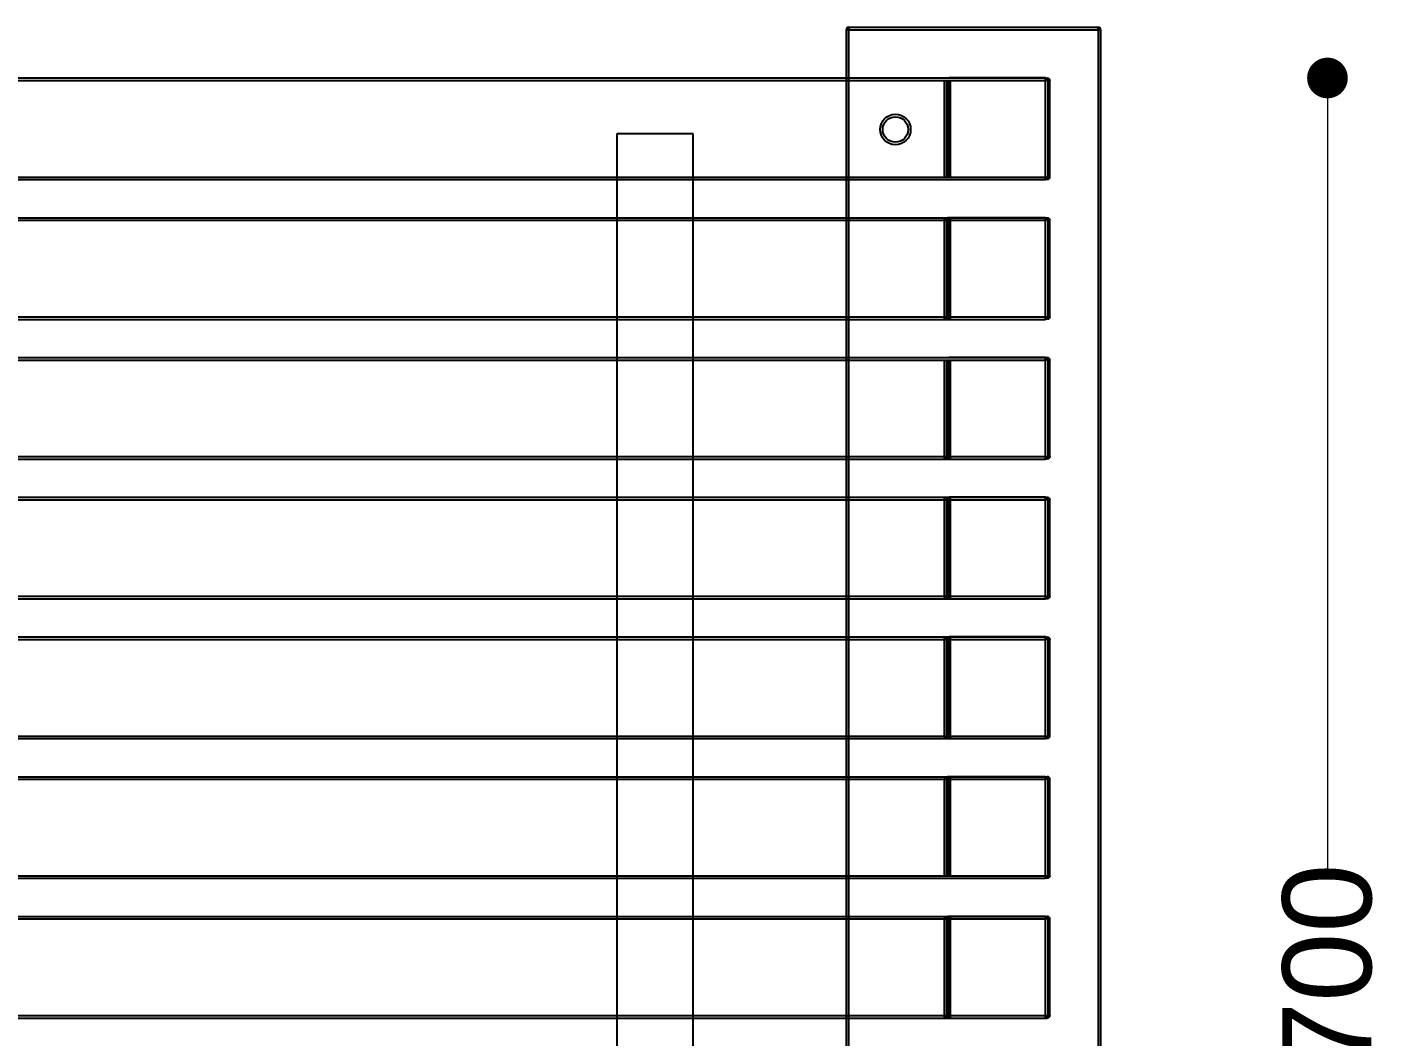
# Model space of a CAD drawing. Header units: millimetres. Extents: x 10366 to 13995, y 24552 to 29685.
# Drawn here: x 11980 to 12514, y 28397 to 28795 of the extents above; entities that cross this region are included whole.
import ezdxf

# ---------------------------------------------------------------- set-up
doc = ezdxf.new("R2010")
doc.units = ezdxf.units.MM
doc.header["$LTSCALE"] = 3
doc.layers.add('DomyÅ›lna', color=7, linetype='Continuous')
doc.layers.add('Hidden_lines', color=7, linetype='Continuous')
doc.styles.get("Standard").update_dxf_attribs({"font": 'arial.ttf'})
doc.dimstyles.new('MATEUSZ', dxfattribs={"dimtxt": 35, "dimasz": 16, "dimexe": 0.18, "dimexo": 0.0625, "dimgap": 0.09, "dimtad": 0, "dimdec": 0, "dimdsep": 46, "dimtxsty": 'Standard', "dimblk": 'DOT', "dimcen": 0.09, "dimse1": 1, "dimse2": 1, "dimadec": 0, "dimazin": 0, "dimtfac": 1, "dimtdec": 0, "dimtofl": 0, "dimtmove": 0, "dimatfit": 3, "dimfxl": 1, "dimtolj": 1, "dimtzin": 0, "dimlwd": 9, "dimlwe": 9, "dimarcsym": 0})

# ---------------------------------------------------------------- blocks, each defined once
blk = doc.blocks.new('_Dot')
at = {"color": 0, "linetype": 'ByBlock', "lineweight": -2}
blk.add_line((-0.5, 0), (-1, 0), dxfattribs=at)
at = {"color": 0, "linetype": 'ByBlock', "const_width": 0.5}
blk.add_lwpolyline([(-0.25, 0, 1), (0.25, 0, 1)], format="xyb", close=True, dxfattribs=at)
blk = doc.blocks.new('*D24')
at = {"color": 0, "lineweight": 9, "transparency": 16777216}
for p, q in [((12491.42, 28758.74), (12491.42, 28463.29)), ((12491.42, 28090.74), (12491.42, 28386.19))]:
    blk.add_line(p, q, dxfattribs=at)
at = {"layer": 'Defpoints', "color": 0, "transparency": 16777216}
for p in [(12380.63, 28774.74), (12380.54, 28074.74), (12491.42, 28074.74)]:
    blk.add_point(p, dxfattribs=at)
at = {"color": 0, "lineweight": 9, "transparency": 16777216, "xscale": 16, "yscale": 16, "zscale": 16}
for p, rotation in [((12491.42, 28774.74), 90), ((12491.42, 28074.74), 270)]:
    blk.add_blockref('_Dot', p, dxfattribs=dict(at, rotation=rotation))
at = {"color": 0, "transparency": 16777216, "insert": (12491.42, 28424.74), "char_height": 35, "attachment_point": 5, "rotation": 90}
blk.add_mtext('\\A1;700', dxfattribs=at)

msp = doc.modelspace()

# ---------------------------------------------------------------- linework, layer by layer
at = {"layer": 'DomyÅ›lna'}
for p, q in [((12302.14, 28773.74), (12302.14, 28793.74)), ((12303.14, 28794.74), (12401.14, 28794.74)), ((12303.14, 28773.74), (12303.14, 28793.74)), ((12303.14, 28793.74), (12401.14, 28793.74)), ((12401.14, 28793.74), (12401.14, 28055.74)), ((12402.14, 28793.74), (12402.14, 28055.74)), ((10582.54, 28774.74), (12380.54, 28774.74)), ((10582.54, 28773.74), (12380.54, 28773.74)), ((12380.54, 28774.74), (12342.57, 28774.74)), ((12380.54, 28735.74), (12380.54, 28773.74)), ((12381.54, 28735.74), (12381.54, 28773.74)), ((12381.54, 28773.74), (12382.14, 28773.74)), ((12382.14, 28735.74), (12382.14, 28773.74)), ((10582.54, 28735.74), (12380.54, 28735.74)), ((10582.54, 28734.74), (12380.54, 28734.74)), ((12211.84, 28735.74), (12211.84, 28718.74)), ((12241.84, 28718.74), (12241.84, 28735.74)), ((12302.14, 28718.74), (12302.14, 28735.74)), ((12303.14, 28718.74), (12303.14, 28735.74)), ((12342.57, 28734.74), (12380.54, 28734.74)), ((12381.54, 28735.74), (12382.14, 28735.74)), ((10582.54, 28719.74), (12380.54, 28719.74)), ((10582.54, 28718.74), (12380.54, 28718.74)), ((12380.54, 28719.74), (12342.57, 28719.74)), ((12380.54, 28719.74), (12381.14, 28719.74)), ((12380.54, 28680.74), (12380.54, 28718.74)), ((12381.54, 28680.74), (12381.54, 28718.74)), ((12381.54, 28718.74), (12382.14, 28718.74)), ((12382.14, 28680.74), (12382.14, 28718.74)), ((10582.54, 28680.74), (12380.54, 28680.74)), ((10582.54, 28679.74), (12380.54, 28679.74)), ((12211.84, 28680.74), (12211.84, 28663.74)), ((12241.84, 28663.74), (12241.84, 28680.74)), ((12302.14, 28663.74), (12302.14, 28680.74)), ((12303.14, 28663.74), (12303.14, 28680.74)), ((12342.57, 28679.74), (12380.54, 28679.74)), ((12381.54, 28680.74), (12382.14, 28680.74)), ((10582.54, 28664.74), (12380.54, 28664.74)), ((10582.54, 28663.74), (12380.54, 28663.74)), ((12380.54, 28664.74), (12342.57, 28664.74)), ((12380.54, 28625.74), (12380.54, 28663.74)), ((12381.54, 28663.74), (12382.14, 28663.74)), ((12381.54, 28625.74), (12381.54, 28663.74)), ((12382.14, 28625.74), (12382.14, 28663.74)), ((10582.54, 28625.74), (12380.54, 28625.74)), ((12211.84, 28625.74), (12211.84, 28608.74)), ((12241.84, 28608.74), (12241.84, 28625.74)), ((12302.14, 28608.74), (12302.14, 28625.74)), ((12303.14, 28608.74), (12303.14, 28625.74)), ((12381.54, 28625.74), (12382.14, 28625.74)), ((10582.54, 28624.74), (12380.54, 28624.74)), ((12342.57, 28624.74), (12380.54, 28624.74)), ((10582.54, 28609.74), (12380.54, 28609.74)), ((12380.54, 28609.74), (12342.57, 28609.74)), ((10582.54, 28608.74), (12380.54, 28608.74)), ((12380.54, 28570.74), (12380.54, 28608.74)), ((12381.54, 28608.74), (12382.14, 28608.74)), ((12381.54, 28570.74), (12381.54, 28608.74)), ((12382.14, 28570.74), (12382.14, 28608.74)), ((10582.54, 28570.74), (12380.54, 28570.74)), ((10582.54, 28569.74), (12380.54, 28569.74)), ((12211.84, 28570.74), (12211.84, 28553.74)), ((12241.84, 28553.74), (12241.84, 28570.74)), ((12302.14, 28553.74), (12302.14, 28570.74)), ((12303.14, 28553.74), (12303.14, 28570.74)), ((12342.57, 28569.74), (12380.54, 28569.74)), ((12381.54, 28570.74), (12382.14, 28570.74)), ((10582.54, 28554.74), (12380.54, 28554.74)), ((10582.54, 28553.74), (12380.54, 28553.74)), ((12380.54, 28554.74), (12342.57, 28554.74)), ((12380.54, 28515.74), (12380.54, 28553.74)), ((12381.54, 28515.74), (12381.54, 28553.74)), ((12381.54, 28553.74), (12382.14, 28553.74)), ((12382.14, 28515.74), (12382.14, 28553.74)), ((10582.54, 28515.74), (12380.54, 28515.74)), ((10582.54, 28514.74), (12380.54, 28514.74)), ((12211.84, 28515.74), (12211.84, 28498.74)), ((12241.84, 28498.74), (12241.84, 28515.74)), ((12302.14, 28498.74), (12302.14, 28515.74)), ((12303.14, 28498.74), (12303.14, 28515.74)), ((12342.57, 28514.74), (12380.54, 28514.74)), ((12381.54, 28515.74), (12382.14, 28515.74)), ((10582.54, 28499.74), (12380.54, 28499.74)), ((10582.54, 28498.74), (12380.54, 28498.74)), ((12380.54, 28499.74), (12342.57, 28499.74)), ((12380.54, 28460.74), (12380.54, 28498.74)), ((12381.54, 28460.74), (12381.54, 28498.74)), ((12381.54, 28498.74), (12382.14, 28498.74)), ((12382.14, 28460.74), (12382.14, 28498.74)), ((10582.54, 28460.74), (12380.54, 28460.74)), ((12211.84, 28460.74), (12211.84, 28443.74)), ((12241.84, 28443.74), (12241.84, 28460.74)), ((12302.14, 28443.74), (12302.14, 28460.74)), ((12303.14, 28443.74), (12303.14, 28460.74)), ((12381.54, 28460.74), (12382.14, 28460.74)), ((10582.54, 28459.74), (12380.54, 28459.74)), ((12342.57, 28459.74), (12380.54, 28459.74)), ((10582.54, 28444.74), (12380.54, 28444.74)), ((12380.54, 28444.74), (12342.57, 28444.74)), ((10582.54, 28443.74), (12380.54, 28443.74)), ((12380.54, 28405.74), (12380.54, 28443.74)), ((12381.54, 28405.74), (12381.54, 28443.74)), ((12381.54, 28443.74), (12382.14, 28443.74)), ((12382.14, 28405.74), (12382.14, 28443.74)), ((10582.54, 28405.74), (12380.54, 28405.74)), ((10582.54, 28404.74), (12380.54, 28404.74)), ((12211.84, 28405.74), (12211.84, 28388.74)), ((12241.84, 28388.74), (12241.84, 28405.74)), ((12302.14, 28388.74), (12302.14, 28405.74)), ((12303.14, 28388.74), (12303.14, 28405.74)), ((12342.57, 28404.74), (12380.54, 28404.74)), ((12380.54, 28404.74), (12381.14, 28404.74)), ((12381.54, 28405.74), (12382.14, 28405.74))]:
    msp.add_line(p, q, dxfattribs=at)
for points in [[(12303.14, 28793.74, 0), (12302.14, 28793.74, 0)], [(12303.14, 28794.74, 0), (12303.14, 28794.74, 0), (12303.14, 28794.74, 0), (12303.14, 28794.74, 0), (12303.14, 28794.74, 0), (12303.14, 28794.74, 0), (12303.14, 28794.74, 0), (12303.14, 28794.74, 0), (12303.14, 28794.74, 0), (12303.14, 28794.74, 0), (12303.14, 28794.74, 0), (12303.14, 28794.74, 0), (12303.14, 28794.74, 0), (12303.14, 28794.74, 0), (12303.14, 28794.74, 0), (12303.14, 28794.71, 0), (12303.14, 28794.62, 0), (12303.14, 28793.74, 0)], [(12401.14, 28793.74, 0), (12401.14, 28794.74, 0)], [(12402.14, 28793.74, 0), (12402.14, 28793.74, 0), (12402.14, 28793.74, 0), (12402.14, 28793.74, 0), (12402.14, 28793.74, 0), (12402.14, 28793.74, 0), (12402.14, 28793.74, 0), (12402.14, 28793.74, 0), (12402.14, 28793.74, 0), (12402.14, 28793.74, 0), (12402.14, 28793.74, 0), (12402.14, 28793.74, 0), (12402.14, 28793.74, 0), (12402.14, 28793.74, 0), (12402.14, 28793.74, 0), (12402.11, 28793.74, 0), (12402.02, 28793.74, 0), (12401.14, 28793.74, 0)], [(12380.54, 28773.74, 0), (12380.54, 28774.74, 0)], [(12380.54, 28774.74, 0), (12380.63, 28774.74, 0), (12380.72, 28774.73, 0), (12380.82, 28774.7, 0), (12380.91, 28774.67, 0), (12381, 28774.63, 0), (12381.09, 28774.58, 0), (12381.17, 28774.52, 0), (12381.25, 28774.45, 0), (12381.32, 28774.37, 0), (12381.38, 28774.29, 0), (12381.43, 28774.2, 0), (12381.47, 28774.11, 0), (12381.5, 28774.02, 0), (12381.53, 28773.92, 0), (12381.54, 28773.83, 0), (12381.54, 28773.74, 0)], [(12381.54, 28773.74, 0), (12381.54, 28773.74, 0), (12381.54, 28773.74, 0), (12381.54, 28773.74, 0), (12381.54, 28773.74, 0), (12381.54, 28773.74, 0), (12381.54, 28773.74, 0), (12381.53, 28773.74, 0), (12381.47, 28773.74, 0), (12381.25, 28773.74, 0), (12380.54, 28773.74, 0)], [(12381.14, 28774.74, 0), (12381.24, 28774.74, 0), (12381.33, 28774.72, 0), (12381.43, 28774.7, 0), (12381.52, 28774.67, 0), (12381.61, 28774.62, 0), (12381.7, 28774.57, 0), (12381.77, 28774.52, 0), (12381.85, 28774.45, 0), (12381.91, 28774.38, 0), (12381.97, 28774.3, 0), (12382.02, 28774.21, 0), (12382.06, 28774.13, 0), (12382.1, 28774.03, 0), (12382.12, 28773.94, 0), (12382.14, 28773.84, 0), (12382.14, 28773.74, 0)], [(12380.54, 28735.74, 0), (12381.54, 28735.74, 0)], [(12380.54, 28734.74, 0), (12380.54, 28734.74, 0), (12380.54, 28734.74, 0), (12380.54, 28734.74, 0), (12380.54, 28734.74, 0), (12380.54, 28734.74, 0), (12380.54, 28734.74, 0), (12380.54, 28734.74, 0), (12380.54, 28734.74, 0), (12380.54, 28734.74, 0), (12380.54, 28734.74, 0), (12380.54, 28734.74, 0), (12380.54, 28734.74, 0), (12380.54, 28734.75, 0), (12380.54, 28734.77, 0), (12380.54, 28734.87, 0), (12380.54, 28735.74, 0)], [(12381.54, 28735.74, 0), (12381.54, 28735.65, 0), (12381.53, 28735.56, 0), (12381.5, 28735.47, 0), (12381.47, 28735.37, 0), (12381.43, 28735.28, 0), (12381.38, 28735.2, 0), (12381.32, 28735.11, 0), (12381.25, 28735.04, 0), (12381.17, 28734.97, 0), (12381.09, 28734.91, 0), (12381, 28734.85, 0), (12380.91, 28734.81, 0), (12380.82, 28734.78, 0), (12380.72, 28734.76, 0), (12380.63, 28734.75, 0), (12380.54, 28734.74, 0)], [(12382.14, 28735.74, 0), (12382.14, 28735.64, 0), (12382.12, 28735.55, 0), (12382.1, 28735.45, 0), (12382.06, 28735.36, 0), (12382.02, 28735.27, 0), (12381.97, 28735.19, 0), (12381.91, 28735.11, 0), (12381.85, 28735.04, 0), (12381.77, 28734.97, 0), (12381.7, 28734.91, 0), (12381.61, 28734.86, 0), (12381.52, 28734.82, 0), (12381.43, 28734.79, 0), (12381.33, 28734.76, 0), (12381.24, 28734.75, 0), (12381.14, 28734.74, 0)], [(12342.57, 28719.74, 0), (12341.87, 28719.68, 0), (12341.23, 28719.58, 0), (12341.09, 28719.55, 0), (12340.96, 28719.5, 0), (12340.91, 28719.47, 0), (12340.85, 28719.44, 0), (12340.8, 28719.41, 0), (12340.76, 28719.36, 0), (12340.72, 28719.31, 0), (12340.68, 28719.26, 0), (12340.65, 28719.19, 0), (12340.62, 28719.12, 0), (12340.6, 28719.03, 0), (12340.59, 28718.94, 0), (12340.57, 28718.74, 0)], [(12341.57, 28718.74, 0), (12341.58, 28718.85, 0), (12341.6, 28718.94, 0), (12341.62, 28719.03, 0), (12341.65, 28719.12, 0), (12341.72, 28719.26, 0), (12341.79, 28719.36, 0), (12341.86, 28719.44, 0), (12341.98, 28719.55, 0), (12342.08, 28719.61, 0), (12342.17, 28719.66, 0), (12342.29, 28719.7, 0), (12342.41, 28719.73, 0), (12342.57, 28719.74, 0)], [(12342.14, 28718.74, 0), (12342.14, 28718.84, 0), (12342.16, 28718.94, 0), (12342.18, 28719.03, 0), (12342.22, 28719.13, 0), (12342.26, 28719.21, 0), (12342.31, 28719.3, 0), (12342.37, 28719.38, 0), (12342.43, 28719.45, 0), (12342.51, 28719.52, 0), (12342.58, 28719.57, 0), (12342.67, 28719.62, 0), (12342.76, 28719.67, 0), (12342.85, 28719.7, 0), (12342.94, 28719.72, 0), (12343.04, 28719.74, 0), (12343.14, 28719.74, 0)], [(12380.54, 28719.74, 0), (12380.63, 28719.74, 0), (12380.72, 28719.73, 0), (12380.82, 28719.7, 0), (12380.91, 28719.67, 0), (12381, 28719.63, 0), (12381.09, 28719.58, 0), (12381.17, 28719.52, 0), (12381.25, 28719.45, 0), (12381.32, 28719.37, 0), (12381.38, 28719.29, 0), (12381.43, 28719.2, 0), (12381.47, 28719.11, 0), (12381.5, 28719.02, 0), (12381.53, 28718.92, 0), (12381.54, 28718.83, 0), (12381.54, 28718.74, 0)], [(12380.54, 28718.74, 0), (12380.54, 28719.74, 0)], [(12381.54, 28718.74, 0), (12381.54, 28718.74, 0), (12381.54, 28718.74, 0), (12381.54, 28718.74, 0), (12381.54, 28718.74, 0), (12381.54, 28718.74, 0), (12381.54, 28718.74, 0), (12381.53, 28718.74, 0), (12381.47, 28718.74, 0), (12381.25, 28718.74, 0), (12380.54, 28718.74, 0)], [(12381.14, 28719.74, 0), (12381.24, 28719.74, 0), (12381.33, 28719.72, 0), (12381.43, 28719.7, 0), (12381.52, 28719.67, 0), (12381.61, 28719.62, 0), (12381.7, 28719.57, 0), (12381.77, 28719.52, 0), (12381.85, 28719.45, 0), (12381.91, 28719.38, 0), (12381.97, 28719.3, 0), (12382.02, 28719.21, 0), (12382.06, 28719.13, 0), (12382.1, 28719.03, 0), (12382.12, 28718.94, 0), (12382.14, 28718.84, 0), (12382.14, 28718.74, 0)], [(12342.57, 28679.74, 0), (12342.46, 28679.75, 0), (12342.36, 28679.76, 0), (12342.22, 28679.81, 0), (12342.12, 28679.85, 0), (12342.03, 28679.9, 0), (12341.92, 28679.98, 0), (12341.86, 28680.04, 0), (12341.79, 28680.12, 0), (12341.72, 28680.23, 0), (12341.65, 28680.37, 0), (12341.62, 28680.45, 0), (12341.6, 28680.54, 0), (12341.58, 28680.64, 0), (12341.57, 28680.74, 0)], [(12343.14, 28679.74, 0), (12343.04, 28679.75, 0), (12342.94, 28679.76, 0), (12342.85, 28679.79, 0), (12342.76, 28679.82, 0), (12342.67, 28679.86, 0), (12342.58, 28679.91, 0), (12342.51, 28679.97, 0), (12342.43, 28680.04, 0), (12342.37, 28680.11, 0), (12342.31, 28680.19, 0), (12342.26, 28680.27, 0), (12342.22, 28680.36, 0), (12342.18, 28680.45, 0), (12342.16, 28680.55, 0), (12342.14, 28680.64, 0), (12342.14, 28680.74, 0)], [(12380.54, 28679.74, 0), (12380.54, 28679.74, 0), (12380.54, 28679.74, 0), (12380.54, 28679.74, 0), (12380.54, 28679.74, 0), (12380.54, 28679.74, 0), (12380.54, 28679.74, 0), (12380.54, 28679.74, 0), (12380.54, 28679.74, 0), (12380.54, 28679.74, 0), (12380.54, 28679.74, 0), (12380.54, 28679.74, 0), (12380.54, 28679.74, 0), (12380.54, 28679.75, 0), (12380.54, 28679.77, 0), (12380.54, 28679.87, 0), (12380.54, 28680.74, 0)], [(12381.54, 28680.74, 0), (12381.54, 28680.65, 0), (12381.53, 28680.56, 0), (12381.5, 28680.47, 0), (12381.47, 28680.37, 0), (12381.43, 28680.28, 0), (12381.38, 28680.2, 0), (12381.32, 28680.11, 0), (12381.25, 28680.04, 0), (12381.17, 28679.97, 0), (12381.09, 28679.91, 0), (12381, 28679.85, 0), (12380.91, 28679.81, 0), (12380.82, 28679.78, 0), (12380.72, 28679.76, 0), (12380.63, 28679.75, 0), (12380.54, 28679.74, 0)], [(12380.54, 28680.74, 0), (12381.54, 28680.74, 0)], [(12382.14, 28680.74, 0), (12382.14, 28680.64, 0), (12382.12, 28680.55, 0), (12382.1, 28680.45, 0), (12382.06, 28680.36, 0), (12382.02, 28680.27, 0), (12381.97, 28680.19, 0), (12381.91, 28680.11, 0), (12381.85, 28680.04, 0), (12381.77, 28679.97, 0), (12381.7, 28679.91, 0), (12381.61, 28679.86, 0), (12381.52, 28679.82, 0), (12381.43, 28679.79, 0), (12381.33, 28679.76, 0), (12381.24, 28679.75, 0), (12381.14, 28679.74, 0)], [(12380.54, 28664.74, 0), (12380.63, 28664.74, 0), (12380.72, 28664.73, 0), (12380.82, 28664.7, 0), (12380.91, 28664.67, 0), (12381, 28664.63, 0), (12381.09, 28664.58, 0), (12381.17, 28664.52, 0), (12381.25, 28664.45, 0), (12381.32, 28664.37, 0), (12381.38, 28664.29, 0), (12381.43, 28664.2, 0), (12381.47, 28664.11, 0), (12381.5, 28664.02, 0), (12381.53, 28663.92, 0), (12381.54, 28663.83, 0), (12381.54, 28663.74, 0)], [(12380.54, 28663.74, 0), (12380.54, 28664.74, 0)], [(12381.54, 28663.74, 0), (12381.54, 28663.74, 0), (12381.54, 28663.74, 0), (12381.54, 28663.74, 0), (12381.54, 28663.74, 0), (12381.54, 28663.74, 0), (12381.54, 28663.74, 0), (12381.53, 28663.74, 0), (12381.47, 28663.74, 0), (12381.25, 28663.74, 0), (12380.54, 28663.74, 0)], [(12381.14, 28664.74, 0), (12381.24, 28664.74, 0), (12381.33, 28664.72, 0), (12381.43, 28664.7, 0), (12381.52, 28664.67, 0), (12381.61, 28664.62, 0), (12381.7, 28664.57, 0), (12381.77, 28664.52, 0), (12381.85, 28664.45, 0), (12381.91, 28664.38, 0), (12381.97, 28664.3, 0), (12382.02, 28664.21, 0), (12382.06, 28664.13, 0), (12382.1, 28664.03, 0), (12382.12, 28663.94, 0), (12382.14, 28663.84, 0), (12382.14, 28663.74, 0)], [(12342.57, 28624.74, 0), (12342.46, 28624.75, 0), (12342.36, 28624.76, 0), (12342.22, 28624.81, 0), (12342.12, 28624.85, 0), (12342.03, 28624.9, 0), (12341.92, 28624.98, 0), (12341.86, 28625.04, 0), (12341.79, 28625.12, 0), (12341.72, 28625.23, 0), (12341.65, 28625.37, 0), (12341.62, 28625.45, 0), (12341.6, 28625.54, 0), (12341.58, 28625.64, 0), (12341.57, 28625.74, 0)], [(12343.14, 28624.74, 0), (12343.04, 28624.75, 0), (12342.94, 28624.76, 0), (12342.85, 28624.79, 0), (12342.76, 28624.82, 0), (12342.67, 28624.86, 0), (12342.58, 28624.91, 0), (12342.51, 28624.97, 0), (12342.43, 28625.04, 0), (12342.37, 28625.11, 0), (12342.31, 28625.19, 0), (12342.26, 28625.27, 0), (12342.22, 28625.36, 0), (12342.18, 28625.45, 0), (12342.16, 28625.55, 0), (12342.14, 28625.64, 0), (12342.14, 28625.74, 0)], [(12380.54, 28625.74, 0), (12381.54, 28625.74, 0)], [(12380.54, 28624.74, 0), (12380.54, 28624.74, 0), (12380.54, 28624.74, 0), (12380.54, 28624.74, 0), (12380.54, 28624.74, 0), (12380.54, 28624.74, 0), (12380.54, 28624.74, 0), (12380.54, 28624.74, 0), (12380.54, 28624.74, 0), (12380.54, 28624.74, 0), (12380.54, 28624.74, 0), (12380.54, 28624.74, 0), (12380.54, 28624.74, 0), (12380.54, 28624.75, 0), (12380.54, 28624.77, 0), (12380.54, 28624.87, 0), (12380.54, 28625.74, 0)], [(12381.54, 28625.74, 0), (12381.54, 28625.65, 0), (12381.53, 28625.56, 0), (12381.5, 28625.47, 0), (12381.47, 28625.37, 0), (12381.43, 28625.28, 0), (12381.38, 28625.2, 0), (12381.32, 28625.11, 0), (12381.25, 28625.04, 0), (12381.17, 28624.97, 0), (12381.09, 28624.91, 0), (12381, 28624.85, 0), (12380.91, 28624.81, 0), (12380.82, 28624.78, 0), (12380.72, 28624.76, 0), (12380.63, 28624.75, 0), (12380.54, 28624.74, 0)], [(12382.14, 28625.74, 0), (12382.14, 28625.64, 0), (12382.12, 28625.55, 0), (12382.1, 28625.45, 0), (12382.06, 28625.36, 0), (12382.02, 28625.27, 0), (12381.97, 28625.19, 0), (12381.91, 28625.11, 0), (12381.85, 28625.04, 0), (12381.77, 28624.97, 0), (12381.7, 28624.91, 0), (12381.61, 28624.86, 0), (12381.52, 28624.82, 0), (12381.43, 28624.79, 0), (12381.33, 28624.76, 0), (12381.24, 28624.75, 0), (12381.14, 28624.74, 0)], [(12342.57, 28609.74, 0), (12341.87, 28609.68, 0), (12341.23, 28609.58, 0), (12341.09, 28609.55, 0), (12340.96, 28609.5, 0), (12340.91, 28609.47, 0), (12340.85, 28609.44, 0), (12340.8, 28609.41, 0), (12340.76, 28609.36, 0), (12340.72, 28609.31, 0), (12340.68, 28609.26, 0), (12340.65, 28609.19, 0), (12340.62, 28609.12, 0), (12340.6, 28609.03, 0), (12340.59, 28608.94, 0), (12340.57, 28608.74, 0)], [(12341.57, 28608.74, 0), (12341.58, 28608.85, 0), (12341.6, 28608.94, 0), (12341.62, 28609.03, 0), (12341.65, 28609.12, 0), (12341.72, 28609.26, 0), (12341.79, 28609.36, 0), (12341.86, 28609.44, 0), (12341.98, 28609.55, 0), (12342.08, 28609.61, 0), (12342.17, 28609.66, 0), (12342.29, 28609.7, 0), (12342.41, 28609.73, 0), (12342.57, 28609.74, 0)], [(12342.14, 28608.74, 0), (12342.14, 28608.84, 0), (12342.16, 28608.94, 0), (12342.18, 28609.03, 0), (12342.22, 28609.13, 0), (12342.26, 28609.21, 0), (12342.31, 28609.3, 0), (12342.37, 28609.38, 0), (12342.43, 28609.45, 0), (12342.51, 28609.52, 0), (12342.58, 28609.57, 0), (12342.67, 28609.62, 0), (12342.76, 28609.67, 0), (12342.85, 28609.7, 0), (12342.94, 28609.72, 0), (12343.04, 28609.74, 0), (12343.14, 28609.74, 0)], [(12380.54, 28609.74, 0), (12380.63, 28609.74, 0), (12380.72, 28609.73, 0), (12380.82, 28609.7, 0), (12380.91, 28609.67, 0), (12381, 28609.63, 0), (12381.09, 28609.58, 0), (12381.17, 28609.52, 0), (12381.25, 28609.45, 0), (12381.32, 28609.37, 0), (12381.38, 28609.29, 0), (12381.43, 28609.2, 0), (12381.47, 28609.11, 0), (12381.5, 28609.02, 0), (12381.53, 28608.92, 0), (12381.54, 28608.83, 0), (12381.54, 28608.74, 0)], [(12380.54, 28608.74, 0), (12380.54, 28609.74, 0)], [(12381.14, 28609.74, 0), (12381.24, 28609.74, 0), (12381.33, 28609.72, 0), (12381.43, 28609.7, 0), (12381.52, 28609.67, 0), (12381.61, 28609.62, 0), (12381.7, 28609.57, 0), (12381.77, 28609.52, 0), (12381.85, 28609.45, 0), (12381.91, 28609.38, 0), (12381.97, 28609.3, 0), (12382.02, 28609.21, 0), (12382.06, 28609.13, 0), (12382.1, 28609.03, 0), (12382.12, 28608.94, 0), (12382.14, 28608.84, 0), (12382.14, 28608.74, 0)], [(12381.54, 28608.74, 0), (12381.54, 28608.74, 0), (12381.54, 28608.74, 0), (12381.54, 28608.74, 0), (12381.54, 28608.74, 0), (12381.54, 28608.74, 0), (12381.54, 28608.74, 0), (12381.53, 28608.74, 0), (12381.47, 28608.74, 0), (12381.25, 28608.74, 0), (12380.54, 28608.74, 0)], [(12342.57, 28569.74, 0), (12342.46, 28569.75, 0), (12342.36, 28569.76, 0), (12342.22, 28569.81, 0), (12342.12, 28569.85, 0), (12342.03, 28569.9, 0), (12341.92, 28569.98, 0), (12341.86, 28570.04, 0), (12341.79, 28570.12, 0), (12341.72, 28570.23, 0), (12341.65, 28570.37, 0), (12341.62, 28570.45, 0), (12341.6, 28570.54, 0), (12341.58, 28570.64, 0), (12341.57, 28570.74, 0)], [(12343.14, 28569.74, 0), (12343.04, 28569.75, 0), (12342.94, 28569.76, 0), (12342.85, 28569.79, 0), (12342.76, 28569.82, 0), (12342.67, 28569.86, 0), (12342.58, 28569.91, 0), (12342.51, 28569.97, 0), (12342.43, 28570.04, 0), (12342.37, 28570.11, 0), (12342.31, 28570.19, 0), (12342.26, 28570.27, 0), (12342.22, 28570.36, 0), (12342.18, 28570.45, 0), (12342.16, 28570.55, 0), (12342.14, 28570.64, 0), (12342.14, 28570.74, 0)], [(12380.54, 28570.74, 0), (12381.54, 28570.74, 0)], [(12380.54, 28569.74, 0), (12380.54, 28569.74, 0), (12380.54, 28569.74, 0), (12380.54, 28569.74, 0), (12380.54, 28569.74, 0), (12380.54, 28569.74, 0), (12380.54, 28569.74, 0), (12380.54, 28569.74, 0), (12380.54, 28569.74, 0), (12380.54, 28569.74, 0), (12380.54, 28569.74, 0), (12380.54, 28569.74, 0), (12380.54, 28569.74, 0), (12380.54, 28569.75, 0), (12380.54, 28569.77, 0), (12380.54, 28569.87, 0), (12380.54, 28570.74, 0)], [(12381.54, 28570.74, 0), (12381.54, 28570.65, 0), (12381.53, 28570.56, 0), (12381.5, 28570.47, 0), (12381.47, 28570.37, 0), (12381.43, 28570.28, 0), (12381.38, 28570.2, 0), (12381.32, 28570.11, 0), (12381.25, 28570.04, 0), (12381.17, 28569.97, 0), (12381.09, 28569.91, 0), (12381, 28569.85, 0), (12380.91, 28569.81, 0), (12380.82, 28569.78, 0), (12380.72, 28569.76, 0), (12380.63, 28569.75, 0), (12380.54, 28569.74, 0)], [(12382.14, 28570.74, 0), (12382.14, 28570.64, 0), (12382.12, 28570.55, 0), (12382.1, 28570.45, 0), (12382.06, 28570.36, 0), (12382.02, 28570.27, 0), (12381.97, 28570.19, 0), (12381.91, 28570.11, 0), (12381.85, 28570.04, 0), (12381.77, 28569.97, 0), (12381.7, 28569.91, 0), (12381.61, 28569.86, 0), (12381.52, 28569.82, 0), (12381.43, 28569.79, 0), (12381.33, 28569.76, 0), (12381.24, 28569.75, 0), (12381.14, 28569.74, 0)], [(12341.57, 28553.74, 0), (12341.58, 28553.85, 0), (12341.6, 28553.94, 0), (12341.62, 28554.03, 0), (12341.65, 28554.12, 0), (12341.72, 28554.26, 0), (12341.79, 28554.36, 0), (12341.86, 28554.44, 0), (12341.98, 28554.55, 0), (12342.08, 28554.61, 0), (12342.17, 28554.66, 0), (12342.29, 28554.7, 0), (12342.41, 28554.73, 0), (12342.57, 28554.74, 0)], [(12342.14, 28553.74, 0), (12342.14, 28553.84, 0), (12342.16, 28553.94, 0), (12342.18, 28554.03, 0), (12342.22, 28554.13, 0), (12342.26, 28554.21, 0), (12342.31, 28554.3, 0), (12342.37, 28554.38, 0), (12342.43, 28554.45, 0), (12342.51, 28554.52, 0), (12342.58, 28554.57, 0), (12342.67, 28554.62, 0), (12342.76, 28554.67, 0), (12342.85, 28554.7, 0), (12342.94, 28554.72, 0), (12343.04, 28554.74, 0), (12343.14, 28554.74, 0)], [(12380.54, 28553.74, 0), (12380.54, 28554.74, 0)], [(12380.54, 28554.74, 0), (12380.63, 28554.74, 0), (12380.72, 28554.73, 0), (12380.82, 28554.7, 0), (12380.91, 28554.67, 0), (12381, 28554.63, 0), (12381.09, 28554.58, 0), (12381.17, 28554.52, 0), (12381.25, 28554.45, 0), (12381.32, 28554.37, 0), (12381.38, 28554.29, 0), (12381.43, 28554.2, 0), (12381.47, 28554.11, 0), (12381.5, 28554.02, 0), (12381.53, 28553.92, 0), (12381.54, 28553.83, 0), (12381.54, 28553.74, 0)], [(12381.54, 28553.74, 0), (12381.54, 28553.74, 0), (12381.54, 28553.74, 0), (12381.54, 28553.74, 0), (12381.54, 28553.74, 0), (12381.54, 28553.74, 0), (12381.54, 28553.74, 0), (12381.53, 28553.74, 0), (12381.47, 28553.74, 0), (12381.25, 28553.74, 0), (12380.54, 28553.74, 0)], [(12381.14, 28554.74, 0), (12381.24, 28554.74, 0), (12381.33, 28554.72, 0), (12381.43, 28554.7, 0), (12381.52, 28554.67, 0), (12381.61, 28554.62, 0), (12381.7, 28554.57, 0), (12381.77, 28554.52, 0), (12381.85, 28554.45, 0), (12381.91, 28554.38, 0), (12381.97, 28554.3, 0), (12382.02, 28554.21, 0), (12382.06, 28554.13, 0), (12382.1, 28554.03, 0), (12382.12, 28553.94, 0), (12382.14, 28553.84, 0), (12382.14, 28553.74, 0)], [(12340.57, 28515.74, 0), (12340.59, 28515.54, 0), (12340.62, 28515.37, 0), (12340.65, 28515.29, 0), (12340.68, 28515.23, 0), (12340.72, 28515.17, 0), (12340.76, 28515.12, 0), (12340.8, 28515.08, 0), (12340.85, 28515.04, 0), (12340.91, 28515.01, 0), (12341.02, 28514.96, 0), (12341.16, 28514.92, 0), (12341.45, 28514.86, 0), (12342.57, 28514.74, 0)], [(12342.57, 28514.74, 0), (12342.46, 28514.75, 0), (12342.36, 28514.76, 0), (12342.22, 28514.81, 0), (12342.12, 28514.85, 0), (12342.03, 28514.9, 0), (12341.92, 28514.98, 0), (12341.86, 28515.04, 0), (12341.79, 28515.12, 0), (12341.72, 28515.23, 0), (12341.65, 28515.37, 0), (12341.62, 28515.45, 0), (12341.6, 28515.54, 0), (12341.58, 28515.64, 0), (12341.57, 28515.74, 0)], [(12343.14, 28514.74, 0), (12343.04, 28514.75, 0), (12342.94, 28514.76, 0), (12342.85, 28514.79, 0), (12342.76, 28514.82, 0), (12342.67, 28514.86, 0), (12342.58, 28514.91, 0), (12342.51, 28514.97, 0), (12342.43, 28515.04, 0), (12342.37, 28515.11, 0), (12342.31, 28515.19, 0), (12342.26, 28515.27, 0), (12342.22, 28515.36, 0), (12342.18, 28515.45, 0), (12342.16, 28515.55, 0), (12342.14, 28515.64, 0), (12342.14, 28515.74, 0)], [(12380.54, 28515.74, 0), (12381.54, 28515.74, 0)], [(12380.54, 28514.74, 0), (12380.54, 28514.74, 0), (12380.54, 28514.74, 0), (12380.54, 28514.74, 0), (12380.54, 28514.74, 0), (12380.54, 28514.74, 0), (12380.54, 28514.74, 0), (12380.54, 28514.74, 0), (12380.54, 28514.74, 0), (12380.54, 28514.74, 0), (12380.54, 28514.74, 0), (12380.54, 28514.74, 0), (12380.54, 28514.74, 0), (12380.54, 28514.75, 0), (12380.54, 28514.77, 0), (12380.54, 28514.87, 0), (12380.54, 28515.74, 0)], [(12381.54, 28515.74, 0), (12381.54, 28515.65, 0), (12381.53, 28515.56, 0), (12381.5, 28515.47, 0), (12381.47, 28515.37, 0), (12381.43, 28515.28, 0), (12381.38, 28515.2, 0), (12381.32, 28515.11, 0), (12381.25, 28515.04, 0), (12381.17, 28514.97, 0), (12381.09, 28514.91, 0), (12381, 28514.85, 0), (12380.91, 28514.81, 0), (12380.82, 28514.78, 0), (12380.72, 28514.76, 0), (12380.63, 28514.75, 0), (12380.54, 28514.74, 0)], [(12382.14, 28515.74, 0), (12382.14, 28515.64, 0), (12382.12, 28515.55, 0), (12382.1, 28515.45, 0), (12382.06, 28515.36, 0), (12382.02, 28515.27, 0), (12381.97, 28515.19, 0), (12381.91, 28515.11, 0), (12381.85, 28515.04, 0), (12381.77, 28514.97, 0), (12381.7, 28514.91, 0), (12381.61, 28514.86, 0), (12381.52, 28514.82, 0), (12381.43, 28514.79, 0), (12381.33, 28514.76, 0), (12381.24, 28514.75, 0), (12381.14, 28514.74, 0)], [(12380.54, 28499.74, 0), (12380.63, 28499.74, 0), (12380.72, 28499.73, 0), (12380.82, 28499.7, 0), (12380.91, 28499.67, 0), (12381, 28499.63, 0), (12381.09, 28499.58, 0), (12381.17, 28499.52, 0), (12381.25, 28499.45, 0), (12381.32, 28499.37, 0), (12381.38, 28499.29, 0), (12381.43, 28499.2, 0), (12381.47, 28499.11, 0), (12381.5, 28499.02, 0), (12381.53, 28498.92, 0), (12381.54, 28498.83, 0), (12381.54, 28498.74, 0)], [(12380.54, 28498.74, 0), (12380.54, 28499.74, 0)], [(12381.54, 28498.74, 0), (12381.54, 28498.74, 0), (12381.54, 28498.74, 0), (12381.54, 28498.74, 0), (12381.54, 28498.74, 0), (12381.54, 28498.74, 0), (12381.54, 28498.74, 0), (12381.53, 28498.74, 0), (12381.47, 28498.74, 0), (12381.25, 28498.74, 0), (12380.54, 28498.74, 0)], [(12382.14, 28498.74, 0), (12382.14, 28498.83, 0), (12382.13, 28498.92, 0), (12382.1, 28499.02, 0), (12382.07, 28499.11, 0), (12382.03, 28499.2, 0), (12381.98, 28499.29, 0), (12381.92, 28499.37, 0), (12381.85, 28499.45, 0), (12381.77, 28499.52, 0), (12381.69, 28499.58, 0), (12381.6, 28499.63, 0), (12381.51, 28499.67, 0), (12381.42, 28499.7, 0), (12381.32, 28499.73, 0), (12381.23, 28499.74, 0), (12381.14, 28499.74, 0)], [(12381.14, 28499.74, 0), (12381.24, 28499.74, 0), (12381.33, 28499.72, 0), (12381.43, 28499.7, 0), (12381.52, 28499.67, 0), (12381.61, 28499.62, 0), (12381.7, 28499.57, 0), (12381.77, 28499.52, 0), (12381.85, 28499.45, 0), (12381.91, 28499.38, 0), (12381.97, 28499.3, 0), (12382.02, 28499.21, 0), (12382.06, 28499.13, 0), (12382.1, 28499.03, 0), (12382.12, 28498.94, 0), (12382.14, 28498.84, 0), (12382.14, 28498.74, 0)], [(12381.54, 28460.74, 0), (12381.54, 28460.65, 0), (12381.53, 28460.56, 0), (12381.5, 28460.47, 0), (12381.47, 28460.37, 0), (12381.43, 28460.28, 0), (12381.38, 28460.2, 0), (12381.32, 28460.11, 0), (12381.25, 28460.04, 0), (12381.17, 28459.97, 0), (12381.09, 28459.91, 0), (12381, 28459.85, 0), (12380.91, 28459.81, 0), (12380.82, 28459.78, 0), (12380.72, 28459.76, 0), (12380.63, 28459.75, 0), (12380.54, 28459.74, 0)], [(12380.54, 28459.74, 0), (12380.54, 28459.74, 0), (12380.54, 28459.74, 0), (12380.54, 28459.74, 0), (12380.54, 28459.74, 0), (12380.54, 28459.74, 0), (12380.54, 28459.74, 0), (12380.54, 28459.74, 0), (12380.54, 28459.74, 0), (12380.54, 28459.74, 0), (12380.54, 28459.74, 0), (12380.54, 28459.74, 0), (12380.54, 28459.74, 0), (12380.54, 28459.74, 0), (12380.54, 28459.75, 0), (12380.54, 28459.77, 0), (12380.54, 28459.87, 0), (12380.54, 28460.74, 0)], [(12380.54, 28460.74, 0), (12381.54, 28460.74, 0)], [(12382.14, 28460.74, 0), (12382.14, 28460.64, 0), (12382.12, 28460.55, 0), (12382.1, 28460.45, 0), (12382.06, 28460.36, 0), (12382.02, 28460.27, 0), (12381.97, 28460.19, 0), (12381.91, 28460.11, 0), (12381.85, 28460.04, 0), (12381.77, 28459.97, 0), (12381.7, 28459.91, 0), (12381.61, 28459.86, 0), (12381.52, 28459.82, 0), (12381.43, 28459.79, 0), (12381.33, 28459.76, 0), (12381.24, 28459.75, 0), (12381.14, 28459.74, 0)], [(12341.57, 28443.74, 0), (12341.58, 28443.85, 0), (12341.6, 28443.94, 0), (12341.62, 28444.03, 0), (12341.65, 28444.12, 0), (12341.72, 28444.26, 0), (12341.79, 28444.36, 0), (12341.86, 28444.44, 0), (12341.98, 28444.55, 0), (12342.08, 28444.61, 0), (12342.17, 28444.66, 0), (12342.29, 28444.7, 0), (12342.41, 28444.73, 0), (12342.57, 28444.74, 0)], [(12342.14, 28443.74, 0), (12342.14, 28443.84, 0), (12342.16, 28443.94, 0), (12342.18, 28444.03, 0), (12342.22, 28444.13, 0), (12342.26, 28444.21, 0), (12342.31, 28444.3, 0), (12342.37, 28444.38, 0), (12342.43, 28444.45, 0), (12342.51, 28444.52, 0), (12342.58, 28444.57, 0), (12342.67, 28444.62, 0), (12342.76, 28444.67, 0), (12342.85, 28444.7, 0), (12342.94, 28444.72, 0), (12343.04, 28444.74, 0), (12343.14, 28444.74, 0)], [(12380.54, 28443.74, 0), (12380.54, 28444.74, 0)], [(12380.54, 28444.74, 0), (12380.63, 28444.74, 0), (12380.72, 28444.73, 0), (12380.82, 28444.7, 0), (12380.91, 28444.67, 0), (12381, 28444.63, 0), (12381.09, 28444.58, 0), (12381.17, 28444.52, 0), (12381.25, 28444.45, 0), (12381.32, 28444.37, 0), (12381.38, 28444.29, 0), (12381.43, 28444.2, 0), (12381.47, 28444.11, 0), (12381.5, 28444.02, 0), (12381.53, 28443.92, 0), (12381.54, 28443.83, 0), (12381.54, 28443.74, 0)], [(12382.14, 28443.74, 0), (12382.14, 28443.83, 0), (12382.13, 28443.92, 0), (12382.1, 28444.02, 0), (12382.07, 28444.11, 0), (12382.03, 28444.2, 0), (12381.98, 28444.29, 0), (12381.92, 28444.37, 0), (12381.85, 28444.45, 0), (12381.77, 28444.52, 0), (12381.69, 28444.58, 0), (12381.6, 28444.63, 0), (12381.51, 28444.67, 0), (12381.42, 28444.7, 0), (12381.32, 28444.73, 0), (12381.23, 28444.74, 0), (12381.14, 28444.74, 0)], [(12381.14, 28444.74, 0), (12381.24, 28444.74, 0), (12381.33, 28444.72, 0), (12381.43, 28444.7, 0), (12381.52, 28444.67, 0), (12381.61, 28444.62, 0), (12381.7, 28444.57, 0), (12381.77, 28444.52, 0), (12381.85, 28444.45, 0), (12381.91, 28444.38, 0), (12381.97, 28444.3, 0), (12382.02, 28444.21, 0), (12382.06, 28444.13, 0), (12382.1, 28444.03, 0), (12382.12, 28443.94, 0), (12382.14, 28443.84, 0), (12382.14, 28443.74, 0)], [(12381.54, 28443.74, 0), (12381.54, 28443.74, 0), (12381.54, 28443.74, 0), (12381.54, 28443.74, 0), (12381.54, 28443.74, 0), (12381.54, 28443.74, 0), (12381.54, 28443.74, 0), (12381.53, 28443.74, 0), (12381.47, 28443.74, 0), (12381.25, 28443.74, 0), (12380.54, 28443.74, 0)], [(12340.57, 28405.74, 0), (12340.59, 28405.54, 0), (12340.62, 28405.37, 0), (12340.65, 28405.29, 0), (12340.68, 28405.23, 0), (12340.72, 28405.17, 0), (12340.76, 28405.12, 0), (12340.8, 28405.08, 0), (12340.85, 28405.04, 0), (12340.91, 28405.01, 0), (12341.02, 28404.96, 0), (12341.16, 28404.92, 0), (12341.45, 28404.86, 0), (12342.57, 28404.74, 0)], [(12342.57, 28404.74, 0), (12342.46, 28404.75, 0), (12342.36, 28404.76, 0), (12342.22, 28404.81, 0), (12342.12, 28404.85, 0), (12342.03, 28404.9, 0), (12341.92, 28404.98, 0), (12341.86, 28405.04, 0), (12341.79, 28405.12, 0), (12341.72, 28405.23, 0), (12341.65, 28405.37, 0), (12341.62, 28405.45, 0), (12341.6, 28405.54, 0), (12341.58, 28405.64, 0), (12341.57, 28405.74, 0)], [(12343.14, 28404.74, 0), (12343.04, 28404.75, 0), (12342.94, 28404.76, 0), (12342.85, 28404.79, 0), (12342.76, 28404.82, 0), (12342.67, 28404.86, 0), (12342.58, 28404.91, 0), (12342.51, 28404.97, 0), (12342.43, 28405.04, 0), (12342.37, 28405.11, 0), (12342.31, 28405.19, 0), (12342.26, 28405.27, 0), (12342.22, 28405.36, 0), (12342.18, 28405.45, 0), (12342.16, 28405.55, 0), (12342.14, 28405.64, 0), (12342.14, 28405.74, 0)], [(12380.54, 28405.74, 0), (12381.54, 28405.74, 0)], [(12380.54, 28404.74, 0), (12380.54, 28404.74, 0), (12380.54, 28404.74, 0), (12380.54, 28404.74, 0), (12380.54, 28404.74, 0), (12380.54, 28404.74, 0), (12380.54, 28404.74, 0), (12380.54, 28404.74, 0), (12380.54, 28404.74, 0), (12380.54, 28404.74, 0), (12380.54, 28404.74, 0), (12380.54, 28404.74, 0), (12380.54, 28404.74, 0), (12380.54, 28404.74, 0), (12380.54, 28404.75, 0), (12380.54, 28404.77, 0), (12380.54, 28404.87, 0), (12380.54, 28405.74, 0)], [(12381.54, 28405.74, 0), (12381.54, 28405.65, 0), (12381.53, 28405.56, 0), (12381.5, 28405.47, 0), (12381.47, 28405.37, 0), (12381.43, 28405.28, 0), (12381.38, 28405.2, 0), (12381.32, 28405.11, 0), (12381.25, 28405.04, 0), (12381.17, 28404.97, 0), (12381.09, 28404.91, 0), (12381, 28404.85, 0), (12380.91, 28404.81, 0), (12380.82, 28404.78, 0), (12380.72, 28404.76, 0), (12380.63, 28404.75, 0), (12380.54, 28404.74, 0)], [(12382.14, 28405.74, 0), (12382.14, 28405.64, 0), (12382.12, 28405.55, 0), (12382.1, 28405.45, 0), (12382.06, 28405.36, 0), (12382.02, 28405.27, 0), (12381.97, 28405.19, 0), (12381.91, 28405.11, 0), (12381.85, 28405.04, 0), (12381.77, 28404.97, 0), (12381.7, 28404.91, 0), (12381.61, 28404.86, 0), (12381.52, 28404.82, 0), (12381.43, 28404.79, 0), (12381.33, 28404.76, 0), (12381.24, 28404.75, 0), (12381.14, 28404.74, 0)]]:
    msp.add_polyline3d(points, dxfattribs=at)
for centre, start, end in [((12303.14, 28793.74), 90, 180), ((12401.14, 28793.74), 0, 90)]:
    msp.add_arc(centre, 1, start, end, dxfattribs=at)
at = {"layer": 'Hidden_lines'}
for p, q in [((12302.14, 28735.74), (12302.14, 28773.74)), ((12303.14, 28735.74), (12303.14, 28773.74)), ((12340.57, 28773.74), (12340.57, 28735.74)), ((12341.57, 28773.74), (12341.57, 28735.74)), ((12342.14, 28773.74), (12342.14, 28735.74)), ((12343.14, 28735.74), (12343.14, 28773.74)), ((12343.14, 28735.74), (12343.14, 28773.74)), ((12241.84, 28752.74), (12211.84, 28752.74)), ((12211.84, 28752.74), (12211.84, 28735.74)), ((12241.84, 28735.74), (12241.84, 28752.74)), ((12211.84, 28718.74), (12211.84, 28680.74)), ((12241.84, 28680.74), (12241.84, 28718.74)), ((12302.14, 28680.74), (12302.14, 28718.74)), ((12303.14, 28680.74), (12303.14, 28718.74)), ((12340.57, 28718.74), (12340.57, 28680.74)), ((12341.57, 28718.74), (12341.57, 28680.74)), ((12342.14, 28718.74), (12342.14, 28680.74)), ((12343.14, 28680.74), (12343.14, 28718.74)), ((12343.14, 28680.74), (12343.14, 28718.74)), ((12211.84, 28663.74), (12211.84, 28625.74)), ((12241.84, 28625.74), (12241.84, 28663.74)), ((12302.14, 28625.74), (12302.14, 28663.74)), ((12303.14, 28625.74), (12303.14, 28663.74)), ((12340.57, 28663.74), (12340.57, 28625.74)), ((12341.57, 28663.74), (12341.57, 28625.74)), ((12342.14, 28663.74), (12342.14, 28625.74)), ((12343.14, 28625.74), (12343.14, 28663.74)), ((12343.14, 28625.74), (12343.14, 28663.74)), ((12211.84, 28608.74), (12211.84, 28570.74)), ((12241.84, 28570.74), (12241.84, 28608.74)), ((12302.14, 28570.74), (12302.14, 28608.74)), ((12303.14, 28570.74), (12303.14, 28608.74)), ((12340.57, 28608.74), (12340.57, 28570.74)), ((12341.57, 28608.74), (12341.57, 28570.74)), ((12342.14, 28608.74), (12342.14, 28570.74)), ((12343.14, 28570.74), (12343.14, 28608.74)), ((12343.14, 28570.74), (12343.14, 28608.74)), ((12211.84, 28553.74), (12211.84, 28515.74)), ((12241.84, 28515.74), (12241.84, 28553.74)), ((12302.14, 28515.74), (12302.14, 28553.74)), ((12303.14, 28515.74), (12303.14, 28553.74)), ((12340.57, 28553.74), (12340.57, 28515.74)), ((12341.57, 28553.74), (12341.57, 28515.74)), ((12342.14, 28553.74), (12342.14, 28515.74)), ((12343.14, 28515.74), (12343.14, 28553.74)), ((12343.14, 28515.74), (12343.14, 28553.74)), ((12211.84, 28498.74), (12211.84, 28460.74)), ((12241.84, 28460.74), (12241.84, 28498.74)), ((12302.14, 28460.74), (12302.14, 28498.74)), ((12303.14, 28460.74), (12303.14, 28498.74)), ((12340.57, 28498.74), (12340.57, 28460.74)), ((12341.57, 28498.74), (12341.57, 28460.74)), ((12342.14, 28498.74), (12342.14, 28460.74)), ((12343.14, 28460.74), (12343.14, 28498.74)), ((12343.14, 28460.74), (12343.14, 28498.74)), ((12211.84, 28443.74), (12211.84, 28405.74)), ((12241.84, 28405.74), (12241.84, 28443.74)), ((12302.14, 28405.74), (12302.14, 28443.74)), ((12303.14, 28405.74), (12303.14, 28443.74)), ((12340.57, 28443.74), (12340.57, 28405.74)), ((12341.57, 28443.74), (12341.57, 28405.74)), ((12342.14, 28443.74), (12342.14, 28405.74)), ((12343.14, 28405.74), (12343.14, 28443.74)), ((12343.14, 28405.74), (12343.14, 28443.74))]:
    msp.add_line(p, q, dxfattribs=at)
for points in [[(12343.14, 28718.74, 0), (12343.14, 28719.74, 0)], [(12343.14, 28718.74, 0), (12343.14, 28719.74, 0)], [(12340.57, 28680.74, 0), (12340.59, 28680.54, 0), (12340.62, 28680.37, 0), (12340.65, 28680.29, 0), (12340.68, 28680.23, 0), (12340.72, 28680.17, 0), (12340.76, 28680.12, 0), (12340.8, 28680.08, 0), (12340.85, 28680.04, 0), (12340.91, 28680.01, 0), (12341.02, 28679.96, 0), (12341.16, 28679.92, 0), (12341.45, 28679.86, 0), (12342.57, 28679.74, 0)], [(12343.14, 28679.74, 0), (12343.14, 28679.74, 0), (12343.14, 28679.74, 0), (12343.14, 28679.74, 0), (12343.14, 28679.74, 0), (12343.14, 28679.74, 0), (12343.14, 28679.74, 0), (12343.14, 28679.74, 0), (12343.14, 28679.74, 0), (12343.14, 28679.74, 0), (12343.14, 28679.74, 0), (12343.14, 28679.74, 0), (12343.14, 28679.74, 0), (12343.14, 28679.75, 0), (12343.14, 28679.77, 0), (12343.14, 28679.87, 0), (12343.14, 28680.74, 0)], [(12343.14, 28679.74, 0), (12343.14, 28679.74, 0), (12343.14, 28679.74, 0), (12343.14, 28679.74, 0), (12343.14, 28679.74, 0), (12343.14, 28679.74, 0), (12343.14, 28679.74, 0), (12343.14, 28679.74, 0), (12343.14, 28679.74, 0), (12343.14, 28679.74, 0), (12343.14, 28679.74, 0), (12343.14, 28679.74, 0), (12343.14, 28679.74, 0), (12343.14, 28679.75, 0), (12343.14, 28679.77, 0), (12343.14, 28679.87, 0), (12343.14, 28680.74, 0)], [(12340.57, 28625.74, 0), (12340.59, 28625.54, 0), (12340.62, 28625.37, 0), (12340.65, 28625.29, 0), (12340.68, 28625.23, 0), (12340.72, 28625.17, 0), (12340.76, 28625.12, 0), (12340.8, 28625.08, 0), (12340.85, 28625.04, 0), (12340.91, 28625.01, 0), (12341.02, 28624.96, 0), (12341.16, 28624.92, 0), (12341.45, 28624.86, 0), (12342.57, 28624.74, 0)], [(12343.14, 28624.74, 0), (12343.14, 28624.74, 0), (12343.14, 28624.74, 0), (12343.14, 28624.74, 0), (12343.14, 28624.74, 0), (12343.14, 28624.74, 0), (12343.14, 28624.74, 0), (12343.14, 28624.74, 0), (12343.14, 28624.74, 0), (12343.14, 28624.74, 0), (12343.14, 28624.74, 0), (12343.14, 28624.74, 0), (12343.14, 28624.74, 0), (12343.14, 28624.75, 0), (12343.14, 28624.77, 0), (12343.14, 28624.87, 0), (12343.14, 28625.74, 0)], [(12343.14, 28624.74, 0), (12343.14, 28624.74, 0), (12343.14, 28624.74, 0), (12343.14, 28624.74, 0), (12343.14, 28624.74, 0), (12343.14, 28624.74, 0), (12343.14, 28624.74, 0), (12343.14, 28624.74, 0), (12343.14, 28624.74, 0), (12343.14, 28624.74, 0), (12343.14, 28624.74, 0), (12343.14, 28624.74, 0), (12343.14, 28624.74, 0), (12343.14, 28624.75, 0), (12343.14, 28624.77, 0), (12343.14, 28624.87, 0), (12343.14, 28625.74, 0)], [(12343.14, 28608.74, 0), (12343.14, 28609.74, 0)], [(12343.14, 28608.74, 0), (12343.14, 28609.74, 0)], [(12340.57, 28570.74, 0), (12340.59, 28570.54, 0), (12340.62, 28570.37, 0), (12340.65, 28570.29, 0), (12340.68, 28570.23, 0), (12340.72, 28570.17, 0), (12340.76, 28570.12, 0), (12340.8, 28570.08, 0), (12340.85, 28570.04, 0), (12340.91, 28570.01, 0), (12341.02, 28569.96, 0), (12341.16, 28569.92, 0), (12341.45, 28569.86, 0), (12342.57, 28569.74, 0)], [(12343.14, 28569.74, 0), (12343.14, 28569.74, 0), (12343.14, 28569.74, 0), (12343.14, 28569.74, 0), (12343.14, 28569.74, 0), (12343.14, 28569.74, 0), (12343.14, 28569.74, 0), (12343.14, 28569.74, 0), (12343.14, 28569.74, 0), (12343.14, 28569.74, 0), (12343.14, 28569.74, 0), (12343.14, 28569.74, 0), (12343.14, 28569.74, 0), (12343.14, 28569.75, 0), (12343.14, 28569.77, 0), (12343.14, 28569.87, 0), (12343.14, 28570.74, 0)], [(12343.14, 28569.74, 0), (12343.14, 28569.74, 0), (12343.14, 28569.74, 0), (12343.14, 28569.74, 0), (12343.14, 28569.74, 0), (12343.14, 28569.74, 0), (12343.14, 28569.74, 0), (12343.14, 28569.74, 0), (12343.14, 28569.74, 0), (12343.14, 28569.74, 0), (12343.14, 28569.74, 0), (12343.14, 28569.74, 0), (12343.14, 28569.74, 0), (12343.14, 28569.75, 0), (12343.14, 28569.77, 0), (12343.14, 28569.87, 0), (12343.14, 28570.74, 0)], [(12342.57, 28554.74, 0), (12341.87, 28554.68, 0), (12341.23, 28554.58, 0), (12341.09, 28554.55, 0), (12340.96, 28554.5, 0), (12340.91, 28554.47, 0), (12340.85, 28554.44, 0), (12340.8, 28554.41, 0), (12340.76, 28554.36, 0), (12340.72, 28554.31, 0), (12340.68, 28554.26, 0), (12340.65, 28554.19, 0), (12340.62, 28554.12, 0), (12340.6, 28554.03, 0), (12340.59, 28553.94, 0), (12340.57, 28553.74, 0)], [(12343.14, 28553.74, 0), (12343.14, 28554.74, 0)], [(12343.14, 28553.74, 0), (12343.14, 28554.74, 0)], [(12343.14, 28514.74, 0), (12343.14, 28514.74, 0), (12343.14, 28514.74, 0), (12343.14, 28514.74, 0), (12343.14, 28514.74, 0), (12343.14, 28514.74, 0), (12343.14, 28514.74, 0), (12343.14, 28514.74, 0), (12343.14, 28514.74, 0), (12343.14, 28514.74, 0), (12343.14, 28514.74, 0), (12343.14, 28514.74, 0), (12343.14, 28514.74, 0), (12343.14, 28514.75, 0), (12343.14, 28514.77, 0), (12343.14, 28514.87, 0), (12343.14, 28515.74, 0)], [(12343.14, 28514.74, 0), (12343.14, 28514.74, 0), (12343.14, 28514.74, 0), (12343.14, 28514.74, 0), (12343.14, 28514.74, 0), (12343.14, 28514.74, 0), (12343.14, 28514.74, 0), (12343.14, 28514.74, 0), (12343.14, 28514.74, 0), (12343.14, 28514.74, 0), (12343.14, 28514.74, 0), (12343.14, 28514.74, 0), (12343.14, 28514.74, 0), (12343.14, 28514.75, 0), (12343.14, 28514.77, 0), (12343.14, 28514.87, 0), (12343.14, 28515.74, 0)], [(12342.57, 28499.74, 0), (12341.87, 28499.68, 0), (12341.23, 28499.58, 0), (12341.09, 28499.55, 0), (12340.96, 28499.5, 0), (12340.91, 28499.47, 0), (12340.85, 28499.44, 0), (12340.8, 28499.41, 0), (12340.76, 28499.36, 0), (12340.72, 28499.31, 0), (12340.68, 28499.26, 0), (12340.65, 28499.19, 0), (12340.62, 28499.12, 0), (12340.6, 28499.03, 0), (12340.59, 28498.94, 0), (12340.57, 28498.74, 0)], [(12341.57, 28498.74, 0), (12341.58, 28498.85, 0), (12341.6, 28498.94, 0), (12341.62, 28499.03, 0), (12341.65, 28499.12, 0), (12341.72, 28499.26, 0), (12341.79, 28499.36, 0), (12341.86, 28499.44, 0), (12341.98, 28499.55, 0), (12342.08, 28499.61, 0), (12342.17, 28499.66, 0), (12342.29, 28499.7, 0), (12342.41, 28499.73, 0), (12342.57, 28499.74, 0)], [(12342.14, 28498.74, 0), (12342.14, 28498.84, 0), (12342.16, 28498.94, 0), (12342.18, 28499.03, 0), (12342.22, 28499.13, 0), (12342.26, 28499.21, 0), (12342.31, 28499.3, 0), (12342.37, 28499.38, 0), (12342.43, 28499.45, 0), (12342.51, 28499.52, 0), (12342.58, 28499.57, 0), (12342.67, 28499.62, 0), (12342.76, 28499.67, 0), (12342.85, 28499.7, 0), (12342.94, 28499.72, 0), (12343.04, 28499.74, 0), (12343.14, 28499.74, 0)], [(12343.14, 28498.74, 0), (12343.14, 28499.74, 0)], [(12343.14, 28498.74, 0), (12343.14, 28499.74, 0)], [(12382.14, 28498.74, 0), (12382.14, 28498.83, 0), (12382.13, 28498.92, 0), (12382.1, 28499.02, 0), (12382.07, 28499.11, 0), (12382.03, 28499.2, 0), (12381.98, 28499.29, 0), (12381.92, 28499.37, 0), (12381.85, 28499.45, 0), (12381.77, 28499.52, 0), (12381.69, 28499.58, 0), (12381.6, 28499.63, 0), (12381.51, 28499.67, 0), (12381.42, 28499.7, 0), (12381.32, 28499.73, 0), (12381.23, 28499.74, 0), (12381.14, 28499.74, 0)], [(12342.57, 28444.74, 0), (12341.87, 28444.68, 0), (12341.23, 28444.58, 0), (12341.09, 28444.55, 0), (12340.96, 28444.5, 0), (12340.91, 28444.47, 0), (12340.85, 28444.44, 0), (12340.8, 28444.41, 0), (12340.76, 28444.36, 0), (12340.72, 28444.31, 0), (12340.68, 28444.26, 0), (12340.65, 28444.19, 0), (12340.62, 28444.12, 0), (12340.6, 28444.03, 0), (12340.59, 28443.94, 0), (12340.57, 28443.74, 0)], [(12343.14, 28443.74, 0), (12343.14, 28444.74, 0)], [(12343.14, 28443.74, 0), (12343.14, 28444.74, 0)], [(12382.14, 28443.74, 0), (12382.14, 28443.83, 0), (12382.13, 28443.92, 0), (12382.1, 28444.02, 0), (12382.07, 28444.11, 0), (12382.03, 28444.2, 0), (12381.98, 28444.29, 0), (12381.92, 28444.37, 0), (12381.85, 28444.45, 0), (12381.77, 28444.52, 0), (12381.69, 28444.58, 0), (12381.6, 28444.63, 0), (12381.51, 28444.67, 0), (12381.42, 28444.7, 0), (12381.32, 28444.73, 0), (12381.23, 28444.74, 0), (12381.14, 28444.74, 0)], [(12343.14, 28404.74, 0), (12343.14, 28404.74, 0), (12343.14, 28404.74, 0), (12343.14, 28404.74, 0), (12343.14, 28404.74, 0), (12343.14, 28404.74, 0), (12343.14, 28404.74, 0), (12343.14, 28404.74, 0), (12343.14, 28404.74, 0), (12343.14, 28404.74, 0), (12343.14, 28404.74, 0), (12343.14, 28404.74, 0), (12343.14, 28404.74, 0), (12343.14, 28404.74, 0), (12343.14, 28404.75, 0), (12343.14, 28404.77, 0), (12343.14, 28404.87, 0), (12343.14, 28405.74, 0)], [(12343.14, 28404.74, 0), (12343.14, 28404.74, 0), (12343.14, 28404.74, 0), (12343.14, 28404.74, 0), (12343.14, 28404.74, 0), (12343.14, 28404.74, 0), (12343.14, 28404.74, 0), (12343.14, 28404.74, 0), (12343.14, 28404.74, 0), (12343.14, 28404.74, 0), (12343.14, 28404.74, 0), (12343.14, 28404.74, 0), (12343.14, 28404.74, 0), (12343.14, 28404.74, 0), (12343.14, 28404.75, 0), (12343.14, 28404.77, 0), (12343.14, 28404.87, 0), (12343.14, 28405.74, 0)]]:
    msp.add_polyline3d(points, dxfattribs=at)
for radius in [6, 5]:
    msp.add_circle((12321.43, 28754.47), radius, dxfattribs=at)

# ---------------------------------------------------------------- dimensions: what is measured, and where the dimension line sits
dim = msp.add_linear_dim(base=(12491.42, 28074.74), p1=(12380.63, 28774.74), p2=(12380.54, 28074.74), angle=90, dimstyle='MATEUSZ')
dim.commit()
dim.dimension.update_dxf_attribs({"geometry": '*D24', "text_midpoint": (12491.42, 28424.74)})

doc.saveas('drawing.dxf')
